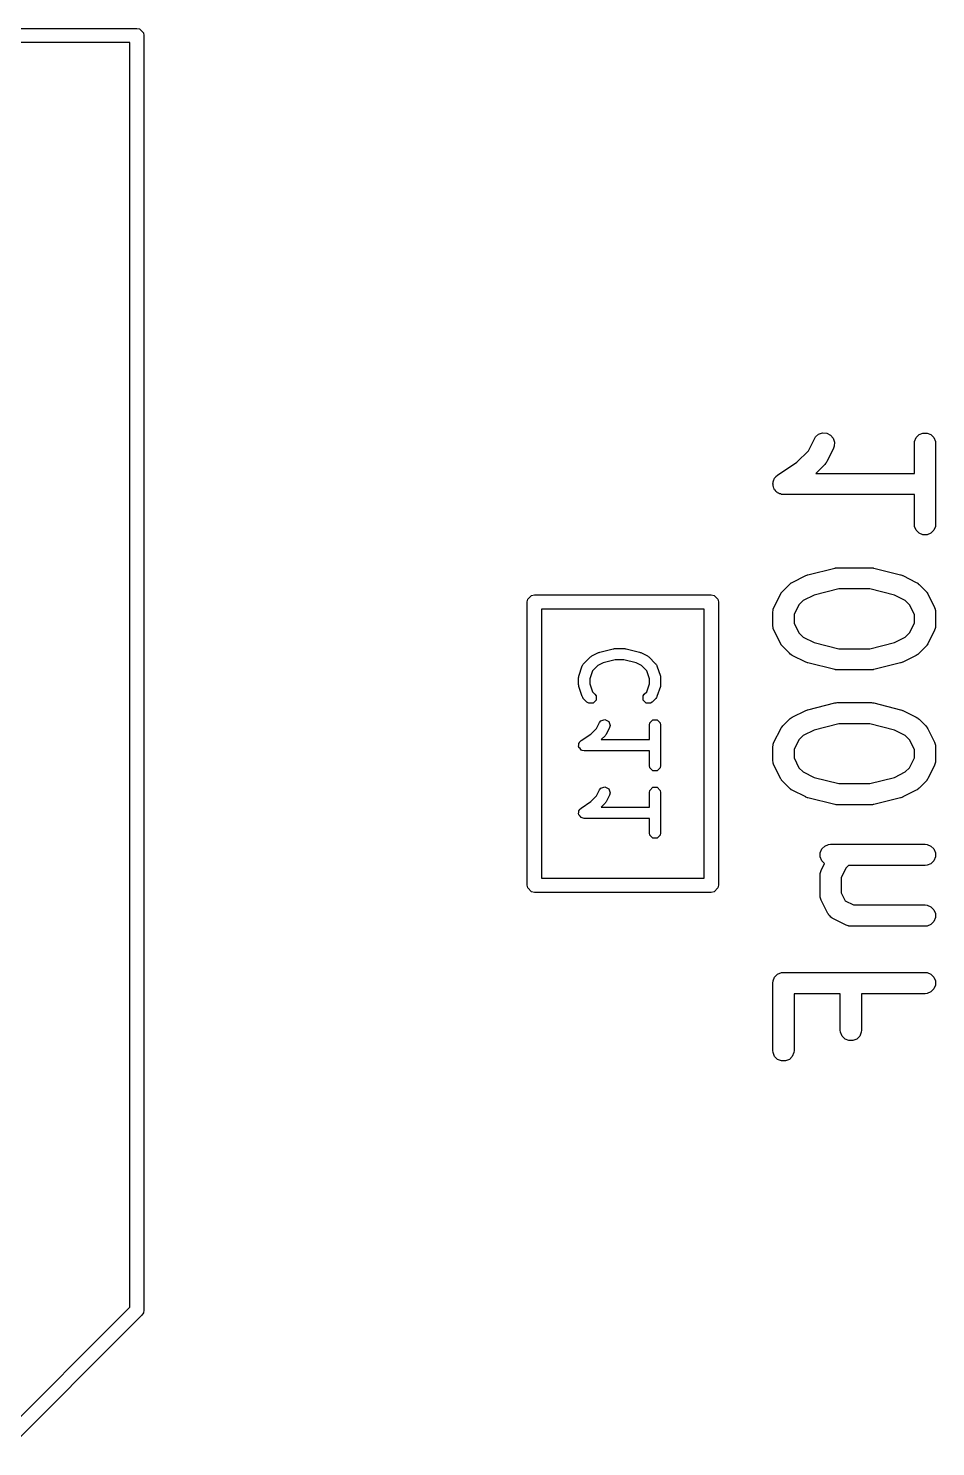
# Model space of a CAD drawing. Extents: x -0.05 to 2.94, y -0.16 to 2.16.
# Drawn here: x 1.6077 to 1.86, y 1.0646 to 1.4588 of the extents above; entities that cross this region are included whole.
import ezdxf

# ---------------------------------------------------------------- set-up
doc = ezdxf.new("R2010")
doc.units = 0
doc.header["$MEASUREMENT"] = 0
doc.layers.add('BLACK', color=7, linetype='CONTINUOUS')

msp = doc.modelspace()

# ---------------------------------------------------------------- linework, layer by layer
at = {"layer": 'BLACK', "linetype": 'CONTINUOUS'}
for p, q in [((1.24415, 1.45882), (1.63785, 1.45882)), ((1.63785, 1.45882), (1.6386, 1.45867)), ((1.63588, 1.45488), (1.24612, 1.45488)), ((1.63588, 1.10334), (1.63588, 1.45488)), ((1.6386, 1.45867), (1.63967, 1.4576)), ((1.63967, 1.4576), (1.63982, 1.45685)), ((1.63982, 1.45685), (1.63982, 1.10252)), ((1.82462, 1.34143), (1.82629, 1.34475)), ((1.82629, 1.34475), (1.82659, 1.34524)), ((1.82659, 1.34524), (1.82746, 1.34599)), ((1.82746, 1.34599), (1.82856, 1.34636)), ((1.82856, 1.34636), (1.82971, 1.34627)), ((1.82971, 1.34627), (1.83074, 1.34576)), ((1.83074, 1.34576), (1.83149, 1.34489)), ((1.83149, 1.34489), (1.83186, 1.3438)), ((1.85415, 1.344), (1.85459, 1.34507)), ((1.85459, 1.34507), (1.85541, 1.34588)), ((1.85541, 1.34588), (1.85647, 1.34632)), ((1.85647, 1.34632), (1.85762, 1.34632)), ((1.85762, 1.34632), (1.85869, 1.34588)), ((1.85869, 1.34588), (1.8595, 1.34507)), ((1.8595, 1.34507), (1.85994, 1.344)), ((1.82142, 1.33822), (1.82462, 1.34143)), ((1.83157, 1.34211), (1.82969, 1.33836)), ((1.83177, 1.34265), (1.83157, 1.34211)), ((1.83186, 1.3438), (1.83177, 1.34265)), ((1.8541, 1.34343), (1.85415, 1.344)), ((1.8541, 1.33513), (1.8541, 1.34343)), ((1.85994, 1.344), (1.86, 1.34343)), ((1.86, 1.34343), (1.86, 1.32093)), ((1.81604, 1.33464), (1.82142, 1.33822)), ((1.82914, 1.33759), (1.82668, 1.33513)), ((1.82933, 1.33782), (1.82914, 1.33759)), ((1.82938, 1.33787), (1.82933, 1.33782)), ((1.82944, 1.33796), (1.82938, 1.33787)), ((1.82951, 1.33804), (1.82944, 1.33796)), ((1.82954, 1.33811), (1.82951, 1.33804)), ((1.82969, 1.33836), (1.82954, 1.33811)), ((1.81478, 1.33275), (1.81489, 1.33302)), ((1.81478, 1.33247), (1.81478, 1.33275)), ((1.81489, 1.33302), (1.81495, 1.33331)), ((1.81495, 1.33331), (1.81511, 1.33355)), ((1.81511, 1.33355), (1.81522, 1.33382)), ((1.81522, 1.33382), (1.81543, 1.33403)), ((1.81543, 1.33403), (1.81559, 1.33427)), ((1.81559, 1.33427), (1.81604, 1.33463)), ((1.81604, 1.33463), (1.81604, 1.33464)), ((1.81604, 1.33463), (1.81604, 1.33463)), ((1.81604, 1.33463), (1.81604, 1.33463)), ((1.82668, 1.33513), (1.8541, 1.33513)), ((1.81473, 1.33218), (1.81478, 1.33247)), ((1.81478, 1.33189), (1.81473, 1.33218)), ((1.81478, 1.3316), (1.81478, 1.33189)), ((1.81489, 1.33134), (1.81478, 1.3316)), ((1.81495, 1.33105), (1.81489, 1.33134)), ((1.81511, 1.33081), (1.81495, 1.33105)), ((1.81522, 1.33054), (1.81511, 1.33081)), ((1.81543, 1.33033), (1.81522, 1.33054)), ((1.81559, 1.33009), (1.81543, 1.33033)), ((1.81583, 1.32993), (1.81559, 1.33009)), ((1.81604, 1.32972), (1.81583, 1.32993)), ((1.8163, 1.32961), (1.81604, 1.32972)), ((1.81655, 1.32945), (1.8163, 1.32961)), ((1.81683, 1.32939), (1.81655, 1.32945)), ((1.8171, 1.32928), (1.81683, 1.32939)), ((1.81767, 1.32923), (1.8171, 1.32928)), ((1.81768, 1.32923), (1.81767, 1.32923)), ((1.81767, 1.32923), (1.81767, 1.32923)), ((1.8541, 1.32923), (1.81768, 1.32923)), ((1.81768, 1.32923), (1.81768, 1.32923)), ((1.8541, 1.32093), (1.8541, 1.32923)), ((1.85415, 1.32035), (1.8541, 1.32093)), ((1.86, 1.32093), (1.85994, 1.32035)), ((1.85459, 1.31929), (1.85415, 1.32035)), ((1.85541, 1.31847), (1.85459, 1.31929)), ((1.85647, 1.31803), (1.85541, 1.31847)), ((1.85762, 1.31803), (1.85647, 1.31803)), ((1.85869, 1.31847), (1.85762, 1.31803)), ((1.8595, 1.31929), (1.85869, 1.31847)), ((1.85994, 1.32035), (1.8595, 1.31929)), ((1.83232, 1.30885), (1.83253, 1.30888)), ((1.83253, 1.30888), (1.83258, 1.30887)), ((1.83258, 1.30887), (1.83268, 1.30888)), ((1.83268, 1.30888), (1.84205, 1.30888)), ((1.84205, 1.30888), (1.84215, 1.30887)), ((1.84215, 1.30887), (1.84219, 1.30888)), ((1.84219, 1.30888), (1.84241, 1.30885)), ((1.82011, 1.30482), (1.82386, 1.3067)), ((1.82386, 1.3067), (1.8239, 1.30671)), ((1.8239, 1.30671), (1.82392, 1.30673)), ((1.82392, 1.30673), (1.82416, 1.30681)), ((1.82416, 1.30681), (1.8244, 1.3069)), ((1.8244, 1.3069), (1.82442, 1.30691)), ((1.82442, 1.30691), (1.82446, 1.30692)), ((1.82446, 1.30692), (1.83196, 1.3088)), ((1.83196, 1.3088), (1.83206, 1.30881)), ((1.83206, 1.30881), (1.8321, 1.30883)), ((1.8321, 1.30883), (1.83232, 1.30885)), ((1.84241, 1.30885), (1.84263, 1.30883)), ((1.84263, 1.30883), (1.84267, 1.30881)), ((1.84267, 1.30881), (1.84277, 1.3088)), ((1.84277, 1.3088), (1.85027, 1.30692)), ((1.85027, 1.30692), (1.85031, 1.30691)), ((1.85031, 1.30691), (1.85033, 1.3069)), ((1.85033, 1.3069), (1.85057, 1.30681)), ((1.85057, 1.30681), (1.85081, 1.30673)), ((1.85081, 1.30673), (1.85083, 1.30671)), ((1.85083, 1.30671), (1.85087, 1.3067)), ((1.85087, 1.3067), (1.85462, 1.30482)), ((1.74658, 1.30012), (1.74764, 1.30119)), ((1.74764, 1.30119), (1.74839, 1.30134)), ((1.74839, 1.30134), (1.79761, 1.30134)), ((1.79761, 1.30134), (1.79836, 1.30119)), ((1.79836, 1.30119), (1.79942, 1.30012)), ((1.81504, 1.29788), (1.81691, 1.30163)), ((1.81691, 1.30163), (1.81707, 1.30188)), ((1.81707, 1.30188), (1.8171, 1.30195)), ((1.8171, 1.30195), (1.81716, 1.30203)), ((1.81716, 1.30203), (1.81722, 1.30212)), ((1.81722, 1.30212), (1.81728, 1.30217)), ((1.81728, 1.30217), (1.81746, 1.3024)), ((1.81746, 1.3024), (1.81934, 1.30427)), ((1.81934, 1.30427), (1.81957, 1.30446)), ((1.81957, 1.30446), (1.81962, 1.30451)), ((1.81962, 1.30451), (1.81971, 1.30457)), ((1.81971, 1.30457), (1.81979, 1.30464)), ((1.81979, 1.30464), (1.81986, 1.30467)), ((1.81986, 1.30467), (1.82011, 1.30482)), ((1.82621, 1.30127), (1.82318, 1.29976)), ((1.83304, 1.30298), (1.82621, 1.30127)), ((1.84169, 1.30298), (1.83304, 1.30298)), ((1.84852, 1.30127), (1.84169, 1.30298)), ((1.85155, 1.29976), (1.84852, 1.30127)), ((1.85462, 1.30482), (1.85487, 1.30467)), ((1.85487, 1.30467), (1.85494, 1.30464)), ((1.85494, 1.30464), (1.85502, 1.30457)), ((1.85502, 1.30457), (1.85511, 1.30451)), ((1.85511, 1.30451), (1.85516, 1.30446)), ((1.85516, 1.30446), (1.85539, 1.30427)), ((1.85539, 1.30427), (1.85726, 1.3024)), ((1.85726, 1.3024), (1.85745, 1.30217)), ((1.85745, 1.30217), (1.85751, 1.30212)), ((1.85751, 1.30212), (1.85756, 1.30203)), ((1.85756, 1.30203), (1.85763, 1.30195)), ((1.85763, 1.30195), (1.85766, 1.30188)), ((1.85766, 1.30188), (1.85781, 1.30163)), ((1.85781, 1.30163), (1.85969, 1.29788)), ((1.74643, 1.29937), (1.74658, 1.30012)), ((1.74643, 1.22063), (1.74643, 1.29937)), ((1.75036, 1.2974), (1.75036, 1.2226)), ((1.79564, 1.2974), (1.75036, 1.2974)), ((1.79564, 1.2226), (1.79564, 1.2974)), ((1.79942, 1.30012), (1.79957, 1.29937)), ((1.79957, 1.29937), (1.79957, 1.22063)), ((1.81473, 1.29656), (1.81478, 1.29713)), ((1.81478, 1.29713), (1.81482, 1.29723)), ((1.81482, 1.29723), (1.81483, 1.29734)), ((1.81483, 1.29734), (1.81504, 1.29788)), ((1.82198, 1.29856), (1.82063, 1.29586)), ((1.82318, 1.29976), (1.82198, 1.29856)), ((1.85275, 1.29856), (1.85155, 1.29976)), ((1.8541, 1.29586), (1.85275, 1.29856)), ((1.85969, 1.29788), (1.8599, 1.29734)), ((1.8599, 1.29734), (1.8599, 1.29723)), ((1.8599, 1.29723), (1.85994, 1.29713)), ((1.85994, 1.29713), (1.86, 1.29656)), ((1.81473, 1.29281), (1.81473, 1.29656)), ((1.82063, 1.29586), (1.82063, 1.29351)), ((1.82063, 1.29351), (1.82198, 1.29081)), ((1.85275, 1.29081), (1.8541, 1.29351)), ((1.8541, 1.29351), (1.8541, 1.29586)), ((1.86, 1.29656), (1.86, 1.29281)), ((1.81478, 1.29223), (1.81473, 1.29281)), ((1.81482, 1.29213), (1.81478, 1.29223)), ((1.81483, 1.29203), (1.81482, 1.29213)), ((1.81504, 1.29149), (1.81483, 1.29203)), ((1.81691, 1.28774), (1.81504, 1.29149)), ((1.82198, 1.29081), (1.82318, 1.28961)), ((1.82318, 1.28961), (1.82621, 1.2881)), ((1.84852, 1.2881), (1.85155, 1.28961)), ((1.85155, 1.28961), (1.85275, 1.29081)), ((1.85969, 1.29149), (1.85781, 1.28774)), ((1.8599, 1.29203), (1.85969, 1.29149)), ((1.85994, 1.29223), (1.8599, 1.29213)), ((1.8599, 1.29213), (1.8599, 1.29203)), ((1.86, 1.29281), (1.85994, 1.29223)), ((1.76437, 1.28437), (1.76624, 1.28531)), ((1.76624, 1.28531), (1.76641, 1.28536)), ((1.76641, 1.28536), (1.76656, 1.28543)), ((1.76656, 1.28543), (1.77031, 1.28637)), ((1.77031, 1.28637), (1.77051, 1.28638)), ((1.77051, 1.28638), (1.77069, 1.28642)), ((1.77069, 1.28642), (1.77351, 1.28642)), ((1.77351, 1.28642), (1.7737, 1.28638)), ((1.7737, 1.28638), (1.77389, 1.28637)), ((1.77389, 1.28637), (1.77764, 1.28543)), ((1.77764, 1.28543), (1.77779, 1.28536)), ((1.77779, 1.28536), (1.77796, 1.28531)), ((1.77796, 1.28531), (1.77984, 1.28437)), ((1.81707, 1.28749), (1.81691, 1.28774)), ((1.8171, 1.28742), (1.81707, 1.28749)), ((1.81716, 1.28734), (1.8171, 1.28742)), ((1.81722, 1.28725), (1.81716, 1.28734)), ((1.81728, 1.2872), (1.81722, 1.28725)), ((1.81746, 1.28697), (1.81728, 1.2872)), ((1.81934, 1.2851), (1.81746, 1.28697)), ((1.82621, 1.2881), (1.83304, 1.28639)), ((1.83304, 1.28639), (1.84169, 1.28639)), ((1.84169, 1.28639), (1.84852, 1.2881)), ((1.85726, 1.28697), (1.85539, 1.2851)), ((1.85745, 1.2872), (1.85726, 1.28697)), ((1.85751, 1.28725), (1.85745, 1.2872)), ((1.85756, 1.28734), (1.85751, 1.28725)), ((1.85763, 1.28742), (1.85756, 1.28734)), ((1.85766, 1.28749), (1.85763, 1.28742)), ((1.85781, 1.28774), (1.85766, 1.28749)), ((1.76076, 1.27878), (1.7617, 1.28159)), ((1.7617, 1.28159), (1.76174, 1.28166)), ((1.76174, 1.28169), (1.76188, 1.2819)), ((1.76174, 1.28166), (1.76174, 1.28169)), ((1.76188, 1.2819), (1.76201, 1.28212)), ((1.76201, 1.28212), (1.76204, 1.28214)), ((1.76204, 1.28214), (1.76208, 1.2822)), ((1.76208, 1.2822), (1.76396, 1.28408)), ((1.76396, 1.28408), (1.76417, 1.28422)), ((1.76417, 1.28422), (1.76437, 1.28437)), ((1.766, 1.28167), (1.76457, 1.28024)), ((1.76749, 1.28242), (1.766, 1.28167)), ((1.77089, 1.28327), (1.76749, 1.28242)), ((1.77331, 1.28327), (1.77089, 1.28327)), ((1.77671, 1.28242), (1.77331, 1.28327)), ((1.7782, 1.28167), (1.77671, 1.28242)), ((1.77963, 1.28024), (1.7782, 1.28167)), ((1.77984, 1.28437), (1.78003, 1.28422)), ((1.78003, 1.28422), (1.78024, 1.28408)), ((1.78024, 1.28408), (1.78212, 1.2822)), ((1.78212, 1.2822), (1.78216, 1.28214)), ((1.78216, 1.28214), (1.7822, 1.28212)), ((1.7822, 1.28212), (1.78232, 1.2819)), ((1.78232, 1.2819), (1.78246, 1.28169)), ((1.78246, 1.28169), (1.78246, 1.28166)), ((1.78246, 1.28166), (1.7825, 1.28159)), ((1.7825, 1.28159), (1.78344, 1.27878)), ((1.81957, 1.28491), (1.81934, 1.2851)), ((1.81962, 1.28485), (1.81957, 1.28491)), ((1.81971, 1.2848), (1.81962, 1.28485)), ((1.81979, 1.28473), (1.81971, 1.2848)), ((1.81986, 1.2847), (1.81979, 1.28473)), ((1.82011, 1.28454), (1.81986, 1.2847)), ((1.82386, 1.28267), (1.82011, 1.28454)), ((1.8239, 1.28265), (1.82386, 1.28267)), ((1.82392, 1.28264), (1.8239, 1.28265)), ((1.82416, 1.28255), (1.82392, 1.28264)), ((1.8244, 1.28246), (1.82416, 1.28255)), ((1.82442, 1.28246), (1.8244, 1.28246)), ((1.82446, 1.28244), (1.82442, 1.28246)), ((1.83196, 1.28057), (1.82446, 1.28244)), ((1.85027, 1.28244), (1.84277, 1.28057)), ((1.85031, 1.28246), (1.85027, 1.28244)), ((1.85033, 1.28246), (1.85031, 1.28246)), ((1.85057, 1.28255), (1.85033, 1.28246)), ((1.85081, 1.28264), (1.85057, 1.28255)), ((1.85083, 1.28265), (1.85081, 1.28264)), ((1.85087, 1.28267), (1.85083, 1.28265)), ((1.85462, 1.28454), (1.85087, 1.28267)), ((1.85487, 1.2847), (1.85462, 1.28454)), ((1.85494, 1.28473), (1.85487, 1.2847)), ((1.85502, 1.2848), (1.85494, 1.28473)), ((1.85511, 1.28485), (1.85502, 1.2848)), ((1.85516, 1.28491), (1.85511, 1.28485)), ((1.85539, 1.2851), (1.85516, 1.28491)), ((1.76068, 1.27828), (1.76073, 1.27853)), ((1.76068, 1.2764), (1.76068, 1.27828)), ((1.76073, 1.27853), (1.76076, 1.27878)), ((1.76457, 1.28024), (1.76383, 1.27802)), ((1.76383, 1.27802), (1.76383, 1.27666)), ((1.78037, 1.27802), (1.77963, 1.28024)), ((1.78037, 1.27666), (1.78037, 1.27802)), ((1.78344, 1.27878), (1.78347, 1.27853)), ((1.78347, 1.27853), (1.78352, 1.27828)), ((1.78352, 1.27828), (1.78352, 1.2764)), ((1.83206, 1.28056), (1.83196, 1.28057)), ((1.8321, 1.28054), (1.83206, 1.28056)), ((1.83232, 1.28052), (1.8321, 1.28054)), ((1.83253, 1.28049), (1.83232, 1.28052)), ((1.83258, 1.28049), (1.83253, 1.28049)), ((1.83268, 1.28048), (1.83258, 1.28049)), ((1.84205, 1.28048), (1.83268, 1.28048)), ((1.84215, 1.28049), (1.84205, 1.28048)), ((1.84219, 1.28049), (1.84215, 1.28049)), ((1.84241, 1.28052), (1.84219, 1.28049)), ((1.84263, 1.28054), (1.84241, 1.28052)), ((1.84267, 1.28056), (1.84263, 1.28054)), ((1.84277, 1.28057), (1.84267, 1.28056)), ((1.76073, 1.27616), (1.76068, 1.2764)), ((1.76076, 1.27591), (1.76073, 1.27616)), ((1.7617, 1.27309), (1.76076, 1.27591)), ((1.76383, 1.27666), (1.76457, 1.27444)), ((1.76457, 1.27444), (1.76525, 1.27377)), ((1.76525, 1.27377), (1.76559, 1.27326)), ((1.77861, 1.27326), (1.77895, 1.27377)), ((1.77895, 1.27377), (1.77963, 1.27444)), ((1.77963, 1.27444), (1.78037, 1.27666)), ((1.78344, 1.27591), (1.7825, 1.27309)), ((1.78347, 1.27616), (1.78344, 1.27591)), ((1.78352, 1.2764), (1.78347, 1.27616)), ((1.76174, 1.27303), (1.7617, 1.27309)), ((1.76174, 1.27299), (1.76174, 1.27303)), ((1.76188, 1.27278), (1.76174, 1.27299)), ((1.76201, 1.27256), (1.76188, 1.27278)), ((1.76204, 1.27254), (1.76201, 1.27256)), ((1.76208, 1.27248), (1.76204, 1.27254)), ((1.76302, 1.27154), (1.76208, 1.27248)), ((1.76353, 1.2712), (1.76302, 1.27154)), ((1.76474, 1.2712), (1.76353, 1.2712)), ((1.76559, 1.27205), (1.76474, 1.2712)), ((1.76559, 1.27326), (1.76559, 1.27205)), ((1.77861, 1.27205), (1.77861, 1.27326)), ((1.77947, 1.2712), (1.77861, 1.27205)), ((1.78067, 1.2712), (1.77947, 1.2712)), ((1.78118, 1.27154), (1.78067, 1.2712)), ((1.78212, 1.27248), (1.78118, 1.27154)), ((1.78216, 1.27254), (1.78212, 1.27248)), ((1.7822, 1.27256), (1.78216, 1.27254)), ((1.78232, 1.27278), (1.7822, 1.27256)), ((1.78246, 1.27299), (1.78232, 1.27278)), ((1.7825, 1.27309), (1.78246, 1.27303)), ((1.78246, 1.27303), (1.78246, 1.27299)), ((1.82446, 1.26943), (1.83196, 1.2713)), ((1.83196, 1.2713), (1.83206, 1.27132)), ((1.83206, 1.27132), (1.8321, 1.27133)), ((1.8321, 1.27133), (1.83232, 1.27135)), ((1.83232, 1.27135), (1.83253, 1.27139)), ((1.83253, 1.27139), (1.83258, 1.27138)), ((1.83258, 1.27138), (1.83268, 1.27139)), ((1.83268, 1.27139), (1.84205, 1.27139)), ((1.84205, 1.27139), (1.84215, 1.27138)), ((1.84215, 1.27138), (1.84219, 1.27139)), ((1.84219, 1.27139), (1.84241, 1.27135)), ((1.84241, 1.27135), (1.84263, 1.27133)), ((1.84263, 1.27133), (1.84267, 1.27132)), ((1.84267, 1.27132), (1.84277, 1.2713)), ((1.84277, 1.2713), (1.85027, 1.26943)), ((1.76565, 1.26421), (1.76647, 1.26586)), ((1.76647, 1.26586), (1.76685, 1.26635)), ((1.76685, 1.26635), (1.76799, 1.26673)), ((1.76799, 1.26673), (1.76907, 1.26619)), ((1.76907, 1.26619), (1.76945, 1.26504)), ((1.78037, 1.26516), (1.78049, 1.26576)), ((1.78049, 1.26576), (1.78134, 1.26661)), ((1.78134, 1.26661), (1.78255, 1.26661)), ((1.78255, 1.26661), (1.7834, 1.26576)), ((1.7834, 1.26576), (1.78352, 1.26516)), ((1.81746, 1.2649), (1.81934, 1.26677)), ((1.81934, 1.26677), (1.81957, 1.26696)), ((1.81957, 1.26696), (1.81962, 1.26702)), ((1.81962, 1.26702), (1.81971, 1.26708)), ((1.81971, 1.26708), (1.81979, 1.26714)), ((1.81979, 1.26714), (1.81986, 1.26717)), ((1.81986, 1.26717), (1.82011, 1.26733)), ((1.82011, 1.26733), (1.82386, 1.2692)), ((1.82386, 1.2692), (1.8239, 1.26922)), ((1.8239, 1.26922), (1.82392, 1.26923)), ((1.82392, 1.26923), (1.82416, 1.26932)), ((1.82416, 1.26932), (1.8244, 1.26941)), ((1.8244, 1.26941), (1.82442, 1.26941)), ((1.82442, 1.26941), (1.82446, 1.26943)), ((1.85027, 1.26943), (1.85031, 1.26941)), ((1.85031, 1.26941), (1.85033, 1.26941)), ((1.85033, 1.26941), (1.85057, 1.26932)), ((1.85057, 1.26932), (1.85081, 1.26923)), ((1.85081, 1.26923), (1.85083, 1.26922)), ((1.85083, 1.26922), (1.85087, 1.2692)), ((1.85087, 1.2692), (1.85462, 1.26733)), ((1.85462, 1.26733), (1.85487, 1.26717)), ((1.85487, 1.26717), (1.85494, 1.26714)), ((1.85494, 1.26714), (1.85502, 1.26708)), ((1.85502, 1.26708), (1.85511, 1.26702)), ((1.85511, 1.26702), (1.85516, 1.26696)), ((1.85516, 1.26696), (1.85539, 1.26677)), ((1.85539, 1.26677), (1.85726, 1.2649)), ((1.76138, 1.26084), (1.76407, 1.26263)), ((1.76407, 1.26263), (1.76565, 1.26421)), ((1.76806, 1.26217), (1.767, 1.26111)), ((1.7682, 1.26238), (1.76806, 1.26217)), ((1.76835, 1.26258), (1.7682, 1.26238)), ((1.76929, 1.26445), (1.76835, 1.26258)), ((1.76945, 1.26504), (1.76929, 1.26445)), ((1.78037, 1.26111), (1.78037, 1.26516)), ((1.78352, 1.26516), (1.78352, 1.25391)), ((1.81504, 1.26038), (1.81691, 1.26413)), ((1.81691, 1.26413), (1.81707, 1.26438)), ((1.81707, 1.26438), (1.8171, 1.26445)), ((1.8171, 1.26445), (1.81716, 1.26453)), ((1.81716, 1.26453), (1.81722, 1.26462)), ((1.81722, 1.26462), (1.81728, 1.26467)), ((1.81728, 1.26467), (1.81746, 1.2649)), ((1.82318, 1.26226), (1.82198, 1.26106)), ((1.82621, 1.26378), (1.82318, 1.26226)), ((1.83304, 1.26548), (1.82621, 1.26378)), ((1.84169, 1.26548), (1.83304, 1.26548)), ((1.84852, 1.26378), (1.84169, 1.26548)), ((1.85155, 1.26226), (1.84852, 1.26378)), ((1.85275, 1.26106), (1.85155, 1.26226)), ((1.85726, 1.2649), (1.85745, 1.26467)), ((1.85745, 1.26467), (1.85751, 1.26462)), ((1.85751, 1.26462), (1.85756, 1.26453)), ((1.85756, 1.26453), (1.85763, 1.26445)), ((1.85763, 1.26445), (1.85766, 1.26438)), ((1.85766, 1.26438), (1.85781, 1.26413)), ((1.85781, 1.26413), (1.85969, 1.26038)), ((1.76071, 1.25923), (1.7608, 1.25968)), ((1.7608, 1.25909), (1.76071, 1.25923)), ((1.7608, 1.26013), (1.76092, 1.26025)), ((1.7608, 1.25968), (1.7608, 1.26013)), ((1.7608, 1.25893), (1.7608, 1.25909)), ((1.76113, 1.2586), (1.7608, 1.25893)), ((1.76092, 1.26025), (1.76095, 1.26041)), ((1.76095, 1.26041), (1.76138, 1.26084)), ((1.76138, 1.25822), (1.76113, 1.2586)), ((1.76154, 1.25819), (1.76138, 1.25822)), ((1.76166, 1.25808), (1.76154, 1.25819)), ((1.76226, 1.25796), (1.76166, 1.25808)), ((1.78037, 1.25796), (1.76226, 1.25796)), ((1.767, 1.26111), (1.78037, 1.26111)), ((1.78037, 1.25391), (1.78037, 1.25796)), ((1.81473, 1.25906), (1.81478, 1.25964)), ((1.81473, 1.25531), (1.81473, 1.25906)), ((1.81478, 1.25964), (1.81482, 1.25974)), ((1.81482, 1.25974), (1.81483, 1.25984)), ((1.81483, 1.25984), (1.81504, 1.26038)), ((1.82198, 1.26106), (1.82063, 1.25837)), ((1.82063, 1.25837), (1.82063, 1.25601)), ((1.8541, 1.25837), (1.85275, 1.26106)), ((1.8541, 1.25601), (1.8541, 1.25837)), ((1.85969, 1.26038), (1.8599, 1.25984)), ((1.8599, 1.25984), (1.8599, 1.25974)), ((1.8599, 1.25974), (1.85994, 1.25964)), ((1.85994, 1.25964), (1.86, 1.25906)), ((1.86, 1.25906), (1.86, 1.25531)), ((1.78049, 1.2533), (1.78037, 1.25391)), ((1.78352, 1.25391), (1.7834, 1.2533)), ((1.81478, 1.25474), (1.81473, 1.25531)), ((1.81482, 1.25464), (1.81478, 1.25474)), ((1.81483, 1.25453), (1.81482, 1.25464)), ((1.81504, 1.25399), (1.81483, 1.25453)), ((1.81691, 1.25024), (1.81504, 1.25399)), ((1.82063, 1.25601), (1.82198, 1.25331)), ((1.85275, 1.25331), (1.8541, 1.25601)), ((1.85969, 1.25399), (1.85781, 1.25024)), ((1.8599, 1.25453), (1.85969, 1.25399)), ((1.85994, 1.25474), (1.8599, 1.25464)), ((1.8599, 1.25464), (1.8599, 1.25453)), ((1.86, 1.25531), (1.85994, 1.25474)), ((1.78134, 1.25245), (1.78049, 1.2533)), ((1.78255, 1.25245), (1.78134, 1.25245)), ((1.7834, 1.2533), (1.78255, 1.25245)), ((1.81707, 1.25), (1.81691, 1.25024)), ((1.8171, 1.24992), (1.81707, 1.25)), ((1.81716, 1.24984), (1.8171, 1.24992)), ((1.81722, 1.24975), (1.81716, 1.24984)), ((1.81728, 1.2497), (1.81722, 1.24975)), ((1.82198, 1.25331), (1.82318, 1.25212)), ((1.82318, 1.25212), (1.82621, 1.2506)), ((1.82621, 1.2506), (1.83304, 1.24889)), ((1.84169, 1.24889), (1.84852, 1.2506)), ((1.84852, 1.2506), (1.85155, 1.25212)), ((1.85155, 1.25212), (1.85275, 1.25331)), ((1.85751, 1.24975), (1.85745, 1.2497)), ((1.85756, 1.24984), (1.85751, 1.24975)), ((1.85763, 1.24992), (1.85756, 1.24984)), ((1.85766, 1.25), (1.85763, 1.24992)), ((1.85781, 1.25024), (1.85766, 1.25)), ((1.76565, 1.24547), (1.76647, 1.24711)), ((1.76647, 1.24711), (1.76685, 1.2476)), ((1.76685, 1.2476), (1.76799, 1.24798)), ((1.76799, 1.24798), (1.76907, 1.24744)), ((1.76907, 1.24744), (1.76945, 1.2463)), ((1.76945, 1.2463), (1.76929, 1.2457)), ((1.78037, 1.24641), (1.78049, 1.24701)), ((1.78037, 1.24236), (1.78037, 1.24641)), ((1.78049, 1.24701), (1.78134, 1.24786)), ((1.78134, 1.24786), (1.78255, 1.24786)), ((1.78255, 1.24786), (1.7834, 1.24701)), ((1.7834, 1.24701), (1.78352, 1.24641)), ((1.78352, 1.24641), (1.78352, 1.23516)), ((1.81746, 1.24948), (1.81728, 1.2497)), ((1.81934, 1.2476), (1.81746, 1.24948)), ((1.81957, 1.24742), (1.81934, 1.2476)), ((1.81962, 1.24736), (1.81957, 1.24742)), ((1.81971, 1.2473), (1.81962, 1.24736)), ((1.81979, 1.24723), (1.81971, 1.2473)), ((1.81986, 1.2472), (1.81979, 1.24723)), ((1.82011, 1.24705), (1.81986, 1.2472)), ((1.82386, 1.24517), (1.82011, 1.24705)), ((1.83304, 1.24889), (1.84169, 1.24889)), ((1.85462, 1.24705), (1.85087, 1.24517)), ((1.85487, 1.2472), (1.85462, 1.24705)), ((1.85494, 1.24723), (1.85487, 1.2472)), ((1.85502, 1.2473), (1.85494, 1.24723)), ((1.85511, 1.24736), (1.85502, 1.2473)), ((1.85516, 1.24742), (1.85511, 1.24736)), ((1.85539, 1.2476), (1.85516, 1.24742)), ((1.85726, 1.24948), (1.85539, 1.2476)), ((1.85745, 1.2497), (1.85726, 1.24948)), ((1.76095, 1.24166), (1.76138, 1.24209)), ((1.76138, 1.24209), (1.76407, 1.24388)), ((1.76407, 1.24388), (1.76565, 1.24547)), ((1.76806, 1.24342), (1.767, 1.24236)), ((1.767, 1.24236), (1.78037, 1.24236)), ((1.7682, 1.24363), (1.76806, 1.24342)), ((1.76835, 1.24383), (1.7682, 1.24363)), ((1.76929, 1.2457), (1.76835, 1.24383)), ((1.8239, 1.24516), (1.82386, 1.24517)), ((1.82392, 1.24514), (1.8239, 1.24516)), ((1.82416, 1.24506), (1.82392, 1.24514)), ((1.8244, 1.24497), (1.82416, 1.24506)), ((1.82442, 1.24496), (1.8244, 1.24497)), ((1.82446, 1.24495), (1.82442, 1.24496)), ((1.83196, 1.24307), (1.82446, 1.24495)), ((1.83206, 1.24306), (1.83196, 1.24307)), ((1.8321, 1.24304), (1.83206, 1.24306)), ((1.83232, 1.24302), (1.8321, 1.24304)), ((1.83253, 1.24299), (1.83232, 1.24302)), ((1.83258, 1.243), (1.83253, 1.24299)), ((1.83268, 1.24299), (1.83258, 1.243)), ((1.84205, 1.24299), (1.83268, 1.24299)), ((1.84215, 1.243), (1.84205, 1.24299)), ((1.84219, 1.24299), (1.84215, 1.243)), ((1.84241, 1.24302), (1.84219, 1.24299)), ((1.84263, 1.24304), (1.84241, 1.24302)), ((1.84267, 1.24306), (1.84263, 1.24304)), ((1.84277, 1.24307), (1.84267, 1.24306)), ((1.85027, 1.24495), (1.84277, 1.24307)), ((1.85031, 1.24496), (1.85027, 1.24495)), ((1.85033, 1.24497), (1.85031, 1.24496)), ((1.85057, 1.24506), (1.85033, 1.24497)), ((1.85081, 1.24514), (1.85057, 1.24506)), ((1.85083, 1.24516), (1.85081, 1.24514)), ((1.85087, 1.24517), (1.85083, 1.24516)), ((1.76071, 1.24048), (1.7608, 1.24093)), ((1.7608, 1.24034), (1.76071, 1.24048)), ((1.7608, 1.24139), (1.76092, 1.2415)), ((1.7608, 1.24093), (1.7608, 1.24139)), ((1.7608, 1.24018), (1.7608, 1.24034)), ((1.76113, 1.23986), (1.7608, 1.24018)), ((1.76092, 1.2415), (1.76095, 1.24166)), ((1.76138, 1.23948), (1.76113, 1.23986)), ((1.76154, 1.23944), (1.76138, 1.23948)), ((1.76166, 1.23933), (1.76154, 1.23944)), ((1.76226, 1.23921), (1.76166, 1.23933)), ((1.78037, 1.23921), (1.76226, 1.23921)), ((1.78037, 1.23516), (1.78037, 1.23921)), ((1.78049, 1.23456), (1.78037, 1.23516)), ((1.78134, 1.2337), (1.78049, 1.23456)), ((1.7834, 1.23456), (1.78255, 1.2337)), ((1.78352, 1.23516), (1.7834, 1.23456)), ((1.78255, 1.2337), (1.78134, 1.2337)), ((1.82791, 1.22964), (1.82835, 1.23071)), ((1.82835, 1.23071), (1.82916, 1.23152)), ((1.82916, 1.23152), (1.83023, 1.23196)), ((1.83023, 1.23196), (1.8308, 1.23202)), ((1.8308, 1.23202), (1.85705, 1.23202)), ((1.85705, 1.23202), (1.85762, 1.23196)), ((1.85762, 1.23196), (1.85869, 1.23152)), ((1.85869, 1.23152), (1.8595, 1.23071)), ((1.8595, 1.23071), (1.85994, 1.22964)), ((1.82791, 1.22849), (1.82791, 1.22964)), ((1.82835, 1.22743), (1.82791, 1.22849)), ((1.82816, 1.22476), (1.82911, 1.22666)), ((1.82911, 1.22666), (1.82835, 1.22743)), ((1.83577, 1.22611), (1.8351, 1.22544)), ((1.85705, 1.22611), (1.83577, 1.22611)), ((1.85762, 1.22617), (1.85705, 1.22611)), ((1.85869, 1.22661), (1.85762, 1.22617)), ((1.8595, 1.22743), (1.85869, 1.22661)), ((1.85994, 1.22849), (1.8595, 1.22743)), ((1.85994, 1.22964), (1.85994, 1.22849)), ((1.75036, 1.2226), (1.79564, 1.2226)), ((1.82785, 1.22344), (1.82791, 1.22402)), ((1.82785, 1.21782), (1.82785, 1.22344)), ((1.82791, 1.22402), (1.82795, 1.22412)), ((1.82795, 1.22422), (1.82816, 1.22476)), ((1.82795, 1.22412), (1.82795, 1.22422)), ((1.8351, 1.22544), (1.83375, 1.22275)), ((1.83375, 1.22275), (1.83375, 1.21851)), ((1.74658, 1.21988), (1.74643, 1.22063)), ((1.74764, 1.21881), (1.74658, 1.21988)), ((1.74839, 1.21866), (1.74764, 1.21881)), ((1.79761, 1.21866), (1.74839, 1.21866)), ((1.79836, 1.21881), (1.79761, 1.21866)), ((1.79942, 1.21988), (1.79836, 1.21881)), ((1.79957, 1.22063), (1.79942, 1.21988)), ((1.83375, 1.21851), (1.83488, 1.21627)), ((1.82791, 1.21724), (1.82785, 1.21782)), ((1.82795, 1.21714), (1.82791, 1.21724)), ((1.82795, 1.21704), (1.82795, 1.21714)), ((1.82816, 1.2165), (1.82795, 1.21704)), ((1.83003, 1.21275), (1.82816, 1.2165)), ((1.83488, 1.21627), (1.83712, 1.21515)), ((1.83712, 1.21515), (1.85705, 1.21515)), ((1.85705, 1.21515), (1.85762, 1.21509)), ((1.85762, 1.21509), (1.85869, 1.21465)), ((1.85869, 1.21465), (1.8595, 1.21383)), ((1.8301, 1.21265), (1.83003, 1.21275)), ((1.83011, 1.21261), (1.8301, 1.21265)), ((1.83016, 1.21255), (1.83011, 1.21261)), ((1.83034, 1.21226), (1.83016, 1.21255)), ((1.83062, 1.21202), (1.83034, 1.21226)), ((1.83087, 1.21174), (1.83062, 1.21202)), ((1.83116, 1.21155), (1.83087, 1.21174)), ((1.83121, 1.2115), (1.83116, 1.21155)), ((1.83126, 1.21149), (1.83121, 1.2115)), ((1.83136, 1.21143), (1.83126, 1.21149)), ((1.83511, 1.20955), (1.83136, 1.21143)), ((1.8595, 1.21055), (1.85869, 1.20974)), ((1.8595, 1.21383), (1.85994, 1.21277)), ((1.85994, 1.21162), (1.8595, 1.21055)), ((1.85994, 1.21277), (1.85994, 1.21162)), ((1.83565, 1.20935), (1.83511, 1.20955)), ((1.83575, 1.20934), (1.83565, 1.20935)), ((1.83585, 1.2093), (1.83575, 1.20934)), ((1.83643, 1.20924), (1.83585, 1.2093)), ((1.85705, 1.20924), (1.83643, 1.20924)), ((1.85762, 1.2093), (1.85705, 1.20924)), ((1.85869, 1.20974), (1.85762, 1.2093)), ((1.81478, 1.19402), (1.81522, 1.19509)), ((1.81522, 1.19509), (1.81604, 1.1959)), ((1.81604, 1.1959), (1.8171, 1.19634)), ((1.8171, 1.19634), (1.81768, 1.1964)), ((1.81768, 1.1964), (1.85705, 1.1964)), ((1.85705, 1.1964), (1.85762, 1.19634)), ((1.85762, 1.19634), (1.85869, 1.1959)), ((1.85869, 1.1959), (1.8595, 1.19509)), ((1.8595, 1.19509), (1.85994, 1.19402)), ((1.81473, 1.19345), (1.81478, 1.19402)), ((1.81473, 1.1747), (1.81473, 1.19345)), ((1.85869, 1.19099), (1.85762, 1.19055)), ((1.8595, 1.19181), (1.85869, 1.19099)), ((1.85994, 1.19287), (1.8595, 1.19181)), ((1.85994, 1.19402), (1.85994, 1.19287)), ((1.83347, 1.19049), (1.82063, 1.19049)), ((1.82063, 1.19049), (1.82063, 1.1747)), ((1.83347, 1.18032), (1.83347, 1.19049)), ((1.85705, 1.19049), (1.83938, 1.19049)), ((1.83938, 1.19049), (1.83938, 1.18032)), ((1.85762, 1.19055), (1.85705, 1.19049)), ((1.83353, 1.17975), (1.83347, 1.18032)), ((1.83397, 1.17868), (1.83353, 1.17975)), ((1.83932, 1.17975), (1.83888, 1.17868)), ((1.83938, 1.18032), (1.83932, 1.17975)), ((1.83479, 1.17787), (1.83397, 1.17868)), ((1.83585, 1.17743), (1.83479, 1.17787)), ((1.837, 1.17743), (1.83585, 1.17743)), ((1.83807, 1.17787), (1.837, 1.17743)), ((1.83888, 1.17868), (1.83807, 1.17787)), ((1.81478, 1.17412), (1.81473, 1.1747)), ((1.81522, 1.17306), (1.81478, 1.17412)), ((1.81604, 1.17224), (1.81522, 1.17306)), ((1.8171, 1.1718), (1.81604, 1.17224)), ((1.81825, 1.1718), (1.8171, 1.1718)), ((1.81932, 1.17224), (1.81825, 1.1718)), ((1.82013, 1.17306), (1.81932, 1.17224)), ((1.82057, 1.17412), (1.82013, 1.17306)), ((1.82063, 1.1747), (1.82057, 1.17412)), ((1.59766, 1.06512), (1.63588, 1.10334)), ((1.63924, 1.10113), (1.59987, 1.06176)), ((1.63967, 1.10177), (1.63924, 1.10113)), ((1.63982, 1.10252), (1.63967, 1.10177))]:
    msp.add_line(p, q, dxfattribs=at)

doc.saveas('drawing.dxf')
